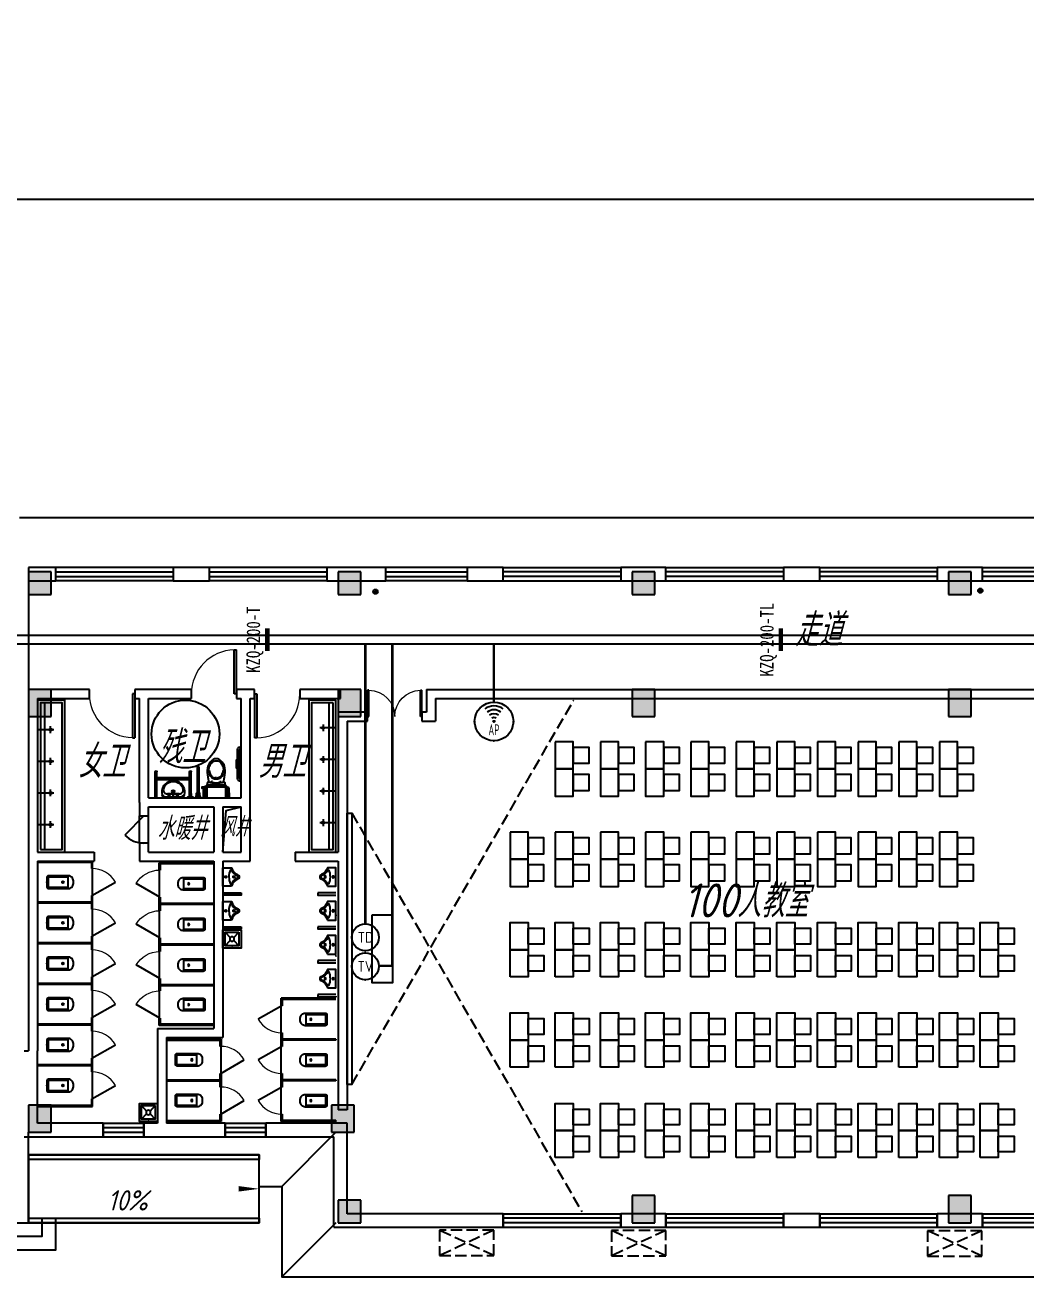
# Model space of a CAD drawing. Extents: x 1333527 to 1855755, y 1020844 to 1581249.
# Drawn here: x 1414095 to 1436238, y 1174871 to 1202571 of the extents above; entities that cross this region are included whole.
import ezdxf
from ezdxf.enums import TextEntityAlignment as Align

# ---------------------------------------------------------------- set-up
doc = ezdxf.new("R2010")
doc.units = 0
doc.header["$LTSCALE"] = 1000
doc.header["$PDSIZE"] = 5
doc.linetypes.add('DASH', pattern=[0.35, 0.25, -0.1])
doc.layers.add('1-建筑底图', color=8, linetype='Continuous', plot=False)
for name, color, linetype in [('CABLETRAY_PDS', 4, 'Continuous'), ('EQUIP-通讯', 3, 'Continuous'), ('WIRE-综合布线', 5, 'Continuous'), ('厨卫', 252, 'Continuous'), ('家具', 8, 'Continuous'), ('建筑-柱子', 9, 'Continuous'), ('建筑-柱子-填充', 8, 'Continuous'), ('抗震支吊架', 2, 'Continuous'), ('排水', 153, 'Continuous')]:
    doc.layers.add(name, color=color, linetype=linetype)
doc.styles.add('_TEL_ATTDEF', font='gbenor', dxfattribs={"bigfont": 'gbcbig'})
doc.styles.add('_TEL_DIM', font='SIMPLEX', dxfattribs={"width": 0.8, "height": 3.5, "bigfont": 'HZTXT'})
doc.styles.add('kzcad', font='', dxfattribs={"width": 0.8})
doc.styles.get("Standard").update_dxf_attribs({"font": 'gbeitc.shx', "bigfont": 'gbcbig.shx'})
doc.styles.get('kzcad').set_extended_font_data('SimSun')
doc.linetypes.add('JIEDI', pattern='A,1.25,-0.25,0.25,-0.25,0.625,["/",Standard,S=0.6,R=0,X=0,Y=-0.3],0.625,-0.25,0.25,-0.25', length=4)

# ---------------------------------------------------------------- blocks, each defined once
blk = doc.blocks.new('$equip_U$00000091(win7-PC-hzk)')
for radius in [0.714, 0.0272]:
    blk.add_circle((0, 0), radius)
for radius in [0.571, 0.428, 0.285, 0.143]:
    blk.add_arc((0, 0), radius, 53.7049, 126.2951)
for p in [(0, 0.714), (-0.714, 0), (0.714, 0), (0, -0.714)]:
    blk.add_point(p)
at = {"color": 7, "style": '_TEL_DIM', "flags": 1}
for tag in ['A', 'REMARK']:
    blk.add_attdef(tag, text='', height=0.00002, dxfattribs=at).set_placement((0, 0), align=Align.MIDDLE_CENTER)
at = {"color": 7, "style": '_TEL_DIM', "width": 0.7}
blk.add_attdef('$TEXT$', text='', height=0.4, dxfattribs=at).set_placement((0, -0.31), align=Align.MIDDLE_CENTER)
blk = doc.blocks.new('$equip_U$00000076(win7-PC-hzk)')
blk.add_circle((0, 0.5), 0.5)
for p in [(0, 0.999), (-0.5, 0.5), (0.5, 0.5)]:
    blk.add_point(p)
at = {"color": 7, "style": '_TEL_DIM'}
blk.add_attdef('$TEXT$', text='', height=0.4, dxfattribs=at).set_placement((0, 0.5), align=Align.MIDDLE_CENTER)
at = {"color": 7, "style": '_TEL_DIM', "flags": 1}
for tag in ['A', 'REMARK']:
    blk.add_attdef(tag, text='', height=0.00002, dxfattribs=at).set_placement((0, 0), align=Align.MIDDLE_CENTER)
blk = doc.blocks.new('$equip_U$00000088(win7-PC-hzk)')
blk.add_circle((0, 0.5), 0.5)
for p in [(0, 0.999), (-0.5, 0.5), (0.5, 0.5)]:
    blk.add_point(p)
at = {"color": 7, "style": '_TEL_DIM'}
blk.add_attdef('$TEXT$', text='', height=0.4, dxfattribs=at).set_placement((0, 0.5), align=Align.MIDDLE_CENTER)
at = {"color": 7, "style": '_TEL_DIM', "flags": 1}
for tag in ['A', 'REMARK']:
    blk.add_attdef(tag, text='', height=0.00002, dxfattribs=at).set_placement((0, 0), align=Align.MIDDLE_CENTER)
blk = doc.blocks.new('jj')
at = {"layer": '家具', "linetype": 'DASH'}
for points in [[(710804, 819533), (715712, 828033)], [(710804, 825533), (715896, 816713)]]:
    blk.add_lwpolyline(points, dxfattribs=at)
at = {"layer": '家具'}
for points in [[(715304, 827113), (715304, 826513), (715704, 826513), (715704, 827113)], [(715704, 826988), (715704, 826638), (716054, 826638), (716054, 826988)], [(716304, 827113), (716304, 826513), (716704, 826513), (716704, 827113)], [(716704, 826988), (716704, 826638), (717054, 826638), (717054, 826988)], [(717304, 827113), (717304, 826513), (717704, 826513), (717704, 827113)], [(717704, 826988), (717704, 826638), (718054, 826638), (718054, 826988)], [(718304, 827113), (718304, 826513), (718704, 826513), (718704, 827113)], [(718704, 826988), (718704, 826638), (719054, 826638), (719054, 826988)], [(719304, 827113), (719304, 826513), (719704, 826513), (719704, 827113)], [(719704, 826988), (719704, 826638), (720054, 826638), (720054, 826988)], [(720204, 827113), (720204, 826513), (720604, 826513), (720604, 827113)], [(720604, 826988), (720604, 826638), (720954, 826638), (720954, 826988)], [(721104, 827113), (721104, 826513), (721504, 826513), (721504, 827113)], [(721504, 826988), (721504, 826638), (721854, 826638), (721854, 826988)], [(722004, 827113), (722004, 826513), (722404, 826513), (722404, 827113)], [(722404, 826988), (722404, 826638), (722754, 826638), (722754, 826988)], [(722904, 827113), (722904, 826513), (723304, 826513), (723304, 827113)], [(723304, 826988), (723304, 826638), (723654, 826638), (723654, 826988)], [(723804, 827113), (723804, 826513), (724204, 826513), (724204, 827113)], [(724204, 826988), (724204, 826638), (724554, 826638), (724554, 826988)], [(715304, 826513), (715304, 825913), (715704, 825913), (715704, 826513)], [(715704, 826388), (715704, 826038), (716054, 826038), (716054, 826388)], [(716304, 826513), (716304, 825913), (716704, 825913), (716704, 826513)], [(716704, 826388), (716704, 826038), (717054, 826038), (717054, 826388)], [(717304, 826513), (717304, 825913), (717704, 825913), (717704, 826513)], [(717704, 826388), (717704, 826038), (718054, 826038), (718054, 826388)], [(718304, 826513), (718304, 825913), (718704, 825913), (718704, 826513)], [(718704, 826388), (718704, 826038), (719054, 826038), (719054, 826388)], [(719304, 826513), (719304, 825913), (719704, 825913), (719704, 826513)], [(719704, 826388), (719704, 826038), (720054, 826038), (720054, 826388)], [(720204, 826513), (720204, 825913), (720604, 825913), (720604, 826513)], [(720604, 826388), (720604, 826038), (720954, 826038), (720954, 826388)], [(721104, 826513), (721104, 825913), (721504, 825913), (721504, 826513)], [(721504, 826388), (721504, 826038), (721854, 826038), (721854, 826388)], [(722004, 826513), (722004, 825913), (722404, 825913), (722404, 826513)], [(722404, 826388), (722404, 826038), (722754, 826038), (722754, 826388)], [(722904, 826513), (722904, 825913), (723304, 825913), (723304, 826513)], [(723304, 826388), (723304, 826038), (723654, 826038), (723654, 826388)], [(723804, 826513), (723804, 825913), (724204, 825913), (724204, 826513)], [(724204, 826388), (724204, 826038), (724554, 826038), (724554, 826388)], [(710704, 819533), (710704, 825533), (710804, 825533), (710804, 819533)], [(714304, 825113), (714304, 824513), (714704, 824513), (714704, 825113)], [(714704, 824988), (714704, 824638), (715054, 824638), (715054, 824988)], [(715304, 825113), (715304, 824513), (715704, 824513), (715704, 825113)], [(715704, 824988), (715704, 824638), (716054, 824638), (716054, 824988)], [(716304, 825113), (716304, 824513), (716704, 824513), (716704, 825113)], [(716704, 824988), (716704, 824638), (717054, 824638), (717054, 824988)], [(717304, 825113), (717304, 824513), (717704, 824513), (717704, 825113)], [(717704, 824988), (717704, 824638), (718054, 824638), (718054, 824988)], [(718304, 825113), (718304, 824513), (718704, 824513), (718704, 825113)], [(718704, 824988), (718704, 824638), (719054, 824638), (719054, 824988)], [(719304, 825113), (719304, 824513), (719704, 824513), (719704, 825113)], [(719704, 824988), (719704, 824638), (720054, 824638), (720054, 824988)], [(720204, 825113), (720204, 824513), (720604, 824513), (720604, 825113)], [(720604, 824988), (720604, 824638), (720954, 824638), (720954, 824988)], [(721104, 825113), (721104, 824513), (721504, 824513), (721504, 825113)], [(721504, 824988), (721504, 824638), (721854, 824638), (721854, 824988)], [(722004, 825113), (722004, 824513), (722404, 824513), (722404, 825113)], [(722404, 824988), (722404, 824638), (722754, 824638), (722754, 824988)], [(722904, 825113), (722904, 824513), (723304, 824513), (723304, 825113)], [(723304, 824988), (723304, 824638), (723654, 824638), (723654, 824988)], [(723804, 825113), (723804, 824513), (724204, 824513), (724204, 825113)], [(724204, 824988), (724204, 824638), (724554, 824638), (724554, 824988)], [(714304, 824513), (714304, 823913), (714704, 823913), (714704, 824513)], [(714704, 824388), (714704, 824038), (715054, 824038), (715054, 824388)], [(715304, 824513), (715304, 823913), (715704, 823913), (715704, 824513)], [(715704, 824388), (715704, 824038), (716054, 824038), (716054, 824388)], [(716304, 824513), (716304, 823913), (716704, 823913), (716704, 824513)], [(716704, 824388), (716704, 824038), (717054, 824038), (717054, 824388)], [(717304, 824513), (717304, 823913), (717704, 823913), (717704, 824513)], [(717704, 824388), (717704, 824038), (718054, 824038), (718054, 824388)], [(718304, 824513), (718304, 823913), (718704, 823913), (718704, 824513)], [(718704, 824388), (718704, 824038), (719054, 824038), (719054, 824388)], [(719304, 824513), (719304, 823913), (719704, 823913), (719704, 824513)], [(719704, 824388), (719704, 824038), (720054, 824038), (720054, 824388)], [(720204, 824513), (720204, 823913), (720604, 823913), (720604, 824513)], [(720604, 824388), (720604, 824038), (720954, 824038), (720954, 824388)], [(721104, 824513), (721104, 823913), (721504, 823913), (721504, 824513)], [(721504, 824388), (721504, 824038), (721854, 824038), (721854, 824388)], [(722004, 824513), (722004, 823913), (722404, 823913), (722404, 824513)], [(722404, 824388), (722404, 824038), (722754, 824038), (722754, 824388)], [(722904, 824513), (722904, 823913), (723304, 823913), (723304, 824513)], [(723304, 824388), (723304, 824038), (723654, 824038), (723654, 824388)], [(723804, 824513), (723804, 823913), (724204, 823913), (724204, 824513)], [(724204, 824388), (724204, 824038), (724554, 824038), (724554, 824388)], [(711254, 823283), (711704, 823283), (711704, 821783), (711254, 821783)], [(714304, 822513), (714304, 823113), (714704, 823113), (714704, 822513)], [(714704, 822638), (714704, 822988), (715054, 822988), (715054, 822638)], [(715304, 822513), (715304, 823113), (715704, 823113), (715704, 822513)], [(715704, 822638), (715704, 822988), (716054, 822988), (716054, 822638)], [(716304, 822513), (716304, 823113), (716704, 823113), (716704, 822513)], [(716704, 822638), (716704, 822988), (717054, 822988), (717054, 822638)], [(717304, 822513), (717304, 823113), (717704, 823113), (717704, 822513)], [(717704, 822638), (717704, 822988), (718054, 822988), (718054, 822638)], [(718304, 822513), (718304, 823113), (718704, 823113), (718704, 822513)], [(718704, 822638), (718704, 822988), (719054, 822988), (719054, 822638)], [(719304, 822513), (719304, 823113), (719704, 823113), (719704, 822513)], [(719704, 822638), (719704, 822988), (720054, 822988), (720054, 822638)], [(720204, 822513), (720204, 823113), (720604, 823113), (720604, 822513)], [(720604, 822638), (720604, 822988), (720954, 822988), (720954, 822638)], [(721104, 822513), (721104, 823113), (721504, 823113), (721504, 822513)], [(721504, 822638), (721504, 822988), (721854, 822988), (721854, 822638)], [(722004, 822513), (722004, 823113), (722404, 823113), (722404, 822513)], [(722404, 822638), (722404, 822988), (722754, 822988), (722754, 822638)], [(722904, 822513), (722904, 823113), (723304, 823113), (723304, 822513)], [(723304, 822638), (723304, 822988), (723654, 822988), (723654, 822638)], [(723804, 822513), (723804, 823113), (724204, 823113), (724204, 822513)], [(724204, 822638), (724204, 822988), (724554, 822988), (724554, 822638)], [(724704, 822513), (724704, 823113), (725104, 823113), (725104, 822513)], [(725104, 822638), (725104, 822988), (725454, 822988), (725454, 822638)], [(714304, 821913), (714304, 822513), (714704, 822513), (714704, 821913)], [(715304, 821913), (715304, 822513), (715704, 822513), (715704, 821913)], [(716304, 821913), (716304, 822513), (716704, 822513), (716704, 821913)], [(717304, 821913), (717304, 822513), (717704, 822513), (717704, 821913)], [(718304, 821913), (718304, 822513), (718704, 822513), (718704, 821913)], [(719304, 821913), (719304, 822513), (719704, 822513), (719704, 821913)], [(720204, 821913), (720204, 822513), (720604, 822513), (720604, 821913)], [(721104, 821913), (721104, 822513), (721504, 822513), (721504, 821913)], [(722004, 821913), (722004, 822513), (722404, 822513), (722404, 821913)], [(722904, 821913), (722904, 822513), (723304, 822513), (723304, 821913)], [(723804, 821913), (723804, 822513), (724204, 822513), (724204, 821913)], [(724704, 821913), (724704, 822513), (725104, 822513), (725104, 821913)], [(714704, 822038), (714704, 822388), (715054, 822388), (715054, 822038)], [(715704, 822038), (715704, 822388), (716054, 822388), (716054, 822038)], [(716704, 822038), (716704, 822388), (717054, 822388), (717054, 822038)], [(717704, 822038), (717704, 822388), (718054, 822388), (718054, 822038)], [(718704, 822038), (718704, 822388), (719054, 822388), (719054, 822038)], [(719704, 822038), (719704, 822388), (720054, 822388), (720054, 822038)], [(720604, 822038), (720604, 822388), (720954, 822388), (720954, 822038)], [(721504, 822038), (721504, 822388), (721854, 822388), (721854, 822038)], [(722404, 822038), (722404, 822388), (722754, 822388), (722754, 822038)], [(723304, 822038), (723304, 822388), (723654, 822388), (723654, 822038)], [(724204, 822038), (724204, 822388), (724554, 822388), (724554, 822038)], [(725104, 822038), (725104, 822388), (725454, 822388), (725454, 822038)], [(714304, 820513), (714304, 821113), (714704, 821113), (714704, 820513)], [(715304, 820513), (715304, 821113), (715704, 821113), (715704, 820513)], [(716304, 820513), (716304, 821113), (716704, 821113), (716704, 820513)], [(717304, 820513), (717304, 821113), (717704, 821113), (717704, 820513)], [(718304, 820513), (718304, 821113), (718704, 821113), (718704, 820513)], [(719304, 820513), (719304, 821113), (719704, 821113), (719704, 820513)], [(720204, 820513), (720204, 821113), (720604, 821113), (720604, 820513)], [(721104, 820513), (721104, 821113), (721504, 821113), (721504, 820513)], [(722004, 820513), (722004, 821113), (722404, 821113), (722404, 820513)], [(722904, 820513), (722904, 821113), (723304, 821113), (723304, 820513)], [(723804, 820513), (723804, 821113), (724204, 821113), (724204, 820513)], [(724704, 820513), (724704, 821113), (725104, 821113), (725104, 820513)], [(714704, 820638), (714704, 820988), (715054, 820988), (715054, 820638)], [(715704, 820638), (715704, 820988), (716054, 820988), (716054, 820638)], [(716704, 820638), (716704, 820988), (717054, 820988), (717054, 820638)], [(717704, 820638), (717704, 820988), (718054, 820988), (718054, 820638)], [(718704, 820638), (718704, 820988), (719054, 820988), (719054, 820638)], [(719704, 820638), (719704, 820988), (720054, 820988), (720054, 820638)], [(720604, 820638), (720604, 820988), (720954, 820988), (720954, 820638)], [(721504, 820638), (721504, 820988), (721854, 820988), (721854, 820638)], [(722404, 820638), (722404, 820988), (722754, 820988), (722754, 820638)], [(723304, 820638), (723304, 820988), (723654, 820988), (723654, 820638)], [(724204, 820638), (724204, 820988), (724554, 820988), (724554, 820638)], [(725104, 820638), (725104, 820988), (725454, 820988), (725454, 820638)], [(714304, 819913), (714304, 820513), (714704, 820513), (714704, 819913)], [(715304, 819913), (715304, 820513), (715704, 820513), (715704, 819913)], [(716304, 819913), (716304, 820513), (716704, 820513), (716704, 819913)], [(717304, 819913), (717304, 820513), (717704, 820513), (717704, 819913)], [(718304, 819913), (718304, 820513), (718704, 820513), (718704, 819913)], [(719304, 819913), (719304, 820513), (719704, 820513), (719704, 819913)], [(720204, 819913), (720204, 820513), (720604, 820513), (720604, 819913)], [(721104, 819913), (721104, 820513), (721504, 820513), (721504, 819913)], [(722004, 819913), (722004, 820513), (722404, 820513), (722404, 819913)], [(722904, 819913), (722904, 820513), (723304, 820513), (723304, 819913)], [(723804, 819913), (723804, 820513), (724204, 820513), (724204, 819913)], [(724704, 819913), (724704, 820513), (725104, 820513), (725104, 819913)], [(714704, 820038), (714704, 820388), (715054, 820388), (715054, 820038)], [(715704, 820038), (715704, 820388), (716054, 820388), (716054, 820038)], [(716704, 820038), (716704, 820388), (717054, 820388), (717054, 820038)], [(717704, 820038), (717704, 820388), (718054, 820388), (718054, 820038)], [(718704, 820038), (718704, 820388), (719054, 820388), (719054, 820038)], [(719704, 820038), (719704, 820388), (720054, 820388), (720054, 820038)], [(720604, 820038), (720604, 820388), (720954, 820388), (720954, 820038)], [(721504, 820038), (721504, 820388), (721854, 820388), (721854, 820038)], [(722404, 820038), (722404, 820388), (722754, 820388), (722754, 820038)], [(723304, 820038), (723304, 820388), (723654, 820388), (723654, 820038)], [(724204, 820038), (724204, 820388), (724554, 820388), (724554, 820038)], [(725104, 820038), (725104, 820388), (725454, 820388), (725454, 820038)], [(715304, 818513), (715304, 819113), (715704, 819113), (715704, 818513)], [(716304, 818513), (716304, 819113), (716704, 819113), (716704, 818513)], [(717304, 818513), (717304, 819113), (717704, 819113), (717704, 818513)], [(718304, 818513), (718304, 819113), (718704, 819113), (718704, 818513)], [(719304, 818513), (719304, 819113), (719704, 819113), (719704, 818513)], [(720204, 818513), (720204, 819113), (720604, 819113), (720604, 818513)], [(721104, 818513), (721104, 819113), (721504, 819113), (721504, 818513)], [(722004, 818513), (722004, 819113), (722404, 819113), (722404, 818513)], [(722904, 818513), (722904, 819113), (723304, 819113), (723304, 818513)], [(723804, 818513), (723804, 819113), (724204, 819113), (724204, 818513)], [(724704, 818513), (724704, 819113), (725104, 819113), (725104, 818513)], [(715704, 818638), (715704, 818988), (716054, 818988), (716054, 818638)], [(716704, 818638), (716704, 818988), (717054, 818988), (717054, 818638)], [(717704, 818638), (717704, 818988), (718054, 818988), (718054, 818638)], [(718704, 818638), (718704, 818988), (719054, 818988), (719054, 818638)], [(719704, 818638), (719704, 818988), (720054, 818988), (720054, 818638)], [(720604, 818638), (720604, 818988), (720954, 818988), (720954, 818638)], [(721504, 818638), (721504, 818988), (721854, 818988), (721854, 818638)], [(722404, 818638), (722404, 818988), (722754, 818988), (722754, 818638)], [(723304, 818638), (723304, 818988), (723654, 818988), (723654, 818638)], [(724204, 818638), (724204, 818988), (724554, 818988), (724554, 818638)], [(725104, 818638), (725104, 818988), (725454, 818988), (725454, 818638)], [(715304, 817913), (715304, 818513), (715704, 818513), (715704, 817913)], [(715704, 818038), (715704, 818388), (716054, 818388), (716054, 818038)], [(716304, 817913), (716304, 818513), (716704, 818513), (716704, 817913)], [(716704, 818038), (716704, 818388), (717054, 818388), (717054, 818038)], [(717304, 817913), (717304, 818513), (717704, 818513), (717704, 817913)], [(717704, 818038), (717704, 818388), (718054, 818388), (718054, 818038)], [(718304, 817913), (718304, 818513), (718704, 818513), (718704, 817913)], [(718704, 818038), (718704, 818388), (719054, 818388), (719054, 818038)], [(719304, 817913), (719304, 818513), (719704, 818513), (719704, 817913)], [(719704, 818038), (719704, 818388), (720054, 818388), (720054, 818038)], [(720204, 817913), (720204, 818513), (720604, 818513), (720604, 817913)], [(720604, 818038), (720604, 818388), (720954, 818388), (720954, 818038)], [(721104, 817913), (721104, 818513), (721504, 818513), (721504, 817913)], [(721504, 818038), (721504, 818388), (721854, 818388), (721854, 818038)], [(722004, 817913), (722004, 818513), (722404, 818513), (722404, 817913)], [(722404, 818038), (722404, 818388), (722754, 818388), (722754, 818038)], [(722904, 817913), (722904, 818513), (723304, 818513), (723304, 817913)], [(723304, 818038), (723304, 818388), (723654, 818388), (723654, 818038)], [(723804, 817913), (723804, 818513), (724204, 818513), (724204, 817913)], [(724204, 818038), (724204, 818388), (724554, 818388), (724554, 818038)], [(724704, 817913), (724704, 818513), (725104, 818513), (725104, 817913)], [(725104, 818038), (725104, 818388), (725454, 818388), (725454, 818038)]]:
    blk.add_lwpolyline(points, close=True, dxfattribs=at)
blk = doc.blocks.new('$lvtry$00000202')
at = {"color": 0}
for p, q in [((-110, -40, 0), (-110, -470, 0)), ((100, -30, 0), (-100, -30, 0)), ((110, -470, 0), (110, -40, 0)), ((140, -470, 0), (-140, -470, 0))]:
    blk.add_line(p, q, dxfattribs=at)
at = {"color": 0, "elevation": 0}
blk.add_lwpolyline([(140, -40, 0.414214), (100, 0), (-100, 0, 0.414214), (-140, -40), (-140, -480, 0.414214), (-30, -590), (30, -590, 0.414214), (140, -480)], format="xyb", close=True, dxfattribs=at)
at = {"color": 0}
blk.add_circle((0, -359, 0), 20, dxfattribs=at)
for centre, start, end in [((-100, -40, 0), 90, 180), ((100, -40, 0), 0, 90)]:
    blk.add_arc(centre, 10, start, end, dxfattribs=at)
for p in [(0, 0, 0), (0, -359, 0)]:
    blk.add_point(p, dxfattribs=at)
blk = doc.blocks.new('$TCHSYS$APDOOR2D')
blk.add_line((0.5, 0), (0, 0.866))
at = {"lineweight": 13}
blk.add_arc((0.5, 0), 1, 120, 180, dxfattribs=at)
blk = doc.blocks.new('jjj')
at = {"layer": '家具'}
for p, q in [((710644, 826153), (710644, 822913)), ((710804, 825603), (710444, 825603)), ((710804, 824903), (710444, 824903)), ((710804, 824203), (710444, 824203)), ((710804, 823503), (710444, 823503))]:
    blk.add_line(p, q, dxfattribs=at)
for points in [[(710804, 826213), (710204, 826213), (710204, 822853), (710804, 822853), (710804, 826213)], [(710519, 825678), (710519, 825528)], [(710519, 824978), (710519, 824828)], [(710519, 824278), (710519, 824128)], [(710519, 823578), (710519, 823428)]]:
    blk.add_lwpolyline(points, dxfattribs=at)
blk.add_lwpolyline([(710744, 826153), (710264, 826153), (710264, 822913), (710744, 822913)], close=True, dxfattribs=at)
for centre in [(710519, 825603), (710519, 824903), (710519, 824203), (710519, 823503)]:
    blk.add_circle(centre, 25, dxfattribs=at)
blk = doc.blocks.new('A$C1C523CE6')
at = {"layer": '厨卫'}
for p, q in [((302, 1130), (302, 958)), ((931, 1111), (931, 450, 0)), ((971, 1111), (931, 1111)), ((971, 450, 0), (971, 1111)), ((1105, 1102), (1090, 1117)), ((1160, 1117), (1145, 1102)), ((456, 884), (645, 884)), ((11, 760), (1, 760)), ((11, 700), (1, 700)), ((11, 700), (11, 760)), ((36, 750), (11, 750)), ((16, 710), (11, 710)), ((41, 685), (41, 475, 0)), ((81, 705), (81, 475, 0)), ((467, 770), (444, 770)), ((456, 781), (456, 758)), ((634, 770), (657, 770)), ((645, 781), (645, 758)), ((41, 475), (41, 285)), ((41, 285, 0), (41, 75, 0)), ((81, 285), (81, 475)), ((81, 285, 0), (81, 55, 0)), ((951, 430, 0), (951, 430, 0)), ((11, 60, 0), (1, 60, 0)), ((11, 0, 0), (1, 0, 0)), ((11, 60, 0), (11, 0, 0)), ((16, 50, 0), (11, 50, 0)), ((16, 50, 0), (11, 50, 0)), ((36, 10, 0), (11, 10, 0))]:
    blk.add_line(p, q, dxfattribs=at)
for points in [[(819, 1130), (282, 1130, 0.421203), (259, 1107), (264, 922, 0.384529), (285, 900, 0.020097), (551, 890, 0.020097), (816, 900, 0.384529), (837, 922), (842, 1107, 0.421203)], [(749, 844), (352, 844), (352, 807, 0.472458), (379, 784, -0.097656), (722, 784, 0.472458), (749, 807)], [(1125, 993), (1125, 993, 0.414214), (1145, 1013), (1145, 1102), (1105, 1102), (1105, 1013, 0.414214)], [(551, 307, -0.221073), (451, 353, -0.102493), (395, 459, -0.121565), (397, 590, -0.187395), (480, 701, -0.126952), (551, 719, -0.126952), (621, 701, -0.187395), (704, 590, -0.121565), (706, 459, -0.102493), (650, 353, -0.221073)]]:
    blk.add_lwpolyline(points, format="xyb", close=True, dxfattribs=at)
for points in [[(354, 895, -0.203745), (342, 924), (342, 1130)], [(747, 895, 0.203745), (759, 924), (759, 1130)], [(795, 898, 0.081906), (799, 924), (799, 1130)], [(302, 958), (302, 913), (302, 924, 0.081902), (306, 898)], [(306, 898, 0.32142), (382, 844), (719, 844, 0.300027), (793, 893)], [(352, 898, 0.216674), (382, 884), (414, 884)], [(687, 884), (719, 884, 0.194092), (747, 895)], [(793, 893, 0.019656), (795, 898)], [(390, 786), (366, 671, 0.088113), (356, 473, 0.124068), (415, 339, 0.086475), (483, 282, 0.130408), (551, 265, 0.130408), (618, 282, 0.086475), (686, 339, 0.124068), (745, 473, 0.088113), (735, 671), (712, 786)], [(404, 524, -0.134007), (437, 632, -0.213245), (522, 694, 0.668461), (518, 710, 0.205105), (426, 639, 0.136377), (394, 524)], [(556, 683), (569, 689, 0.801198), (570, 693, 0.05862), (551, 695, 0.05862), (531, 693, 0.801198), (532, 689), (545, 683)], [(707, 524, 0.136377), (675, 639, 0.205105), (583, 710, 0.668461), (579, 694, -0.213245), (664, 632, -0.134007), (697, 524)]]:
    blk.add_lwpolyline(points, format="xyb", dxfattribs=at)
for points in [[(891, 1130), (891, 1117), (1011, 1117), (1011, 1130)], [(926, 1027), (926, 1117), (913, 1117), (913, 1027)], [(975, 1027), (975, 1117), (989, 1117), (989, 1027)], [(1062, 1130), (1062, 1117), (1183, 1117), (1183, 1130)], [(456, 844), (456, 888), (414, 888), (414, 844)], [(645, 844), (645, 888), (687, 888), (687, 844)], [(913, 1087), (913, 1100), (905, 1100), (905, 1087)], [(989, 1087), (989, 1100), (997, 1100), (997, 1087)]]:
    blk.add_lwpolyline(points, close=True, dxfattribs=at)
for points in [[(780, 897), (814, 885), (869, 892), (866, 915), (834, 910)], [(1, 475), (101, 475), (101, 285), (1, 285)]]:
    blk.add_lwpolyline(points, dxfattribs=at)
at = {"layer": '厨卫', "const_width": 20}
blk.add_lwpolyline([(1, 174, 0.39926), (10, 184, 0.39926), (1, 194, 0.39926)], format="xyb", dxfattribs=at)
at = {"layer": '厨卫'}
for centre, radius, start, end in [((16, 685), 25, 0, 90), ((36, 705), 45, 0, 90), ((951, 450, 0), 20, 180.0006, 270.0006), ((951, 450, 0), 20, 269.9999, 0), ((16, 75, 0), 25, 270, 0), ((36, 55, 0), 45, 270, 0)]:
    blk.add_arc(centre, radius, start, end, dxfattribs=at)
blk = doc.blocks.new('x-cw$0$$lvtry$00000178')
for p, q in [((-240, 0), (-270, -79)), ((240, 0), (-240, 0)), ((-237, 0), (239, 0)), ((240, 0), (270, -79)), ((-213, -36), (-271, -91)), ((-179, -23), (181, -23)), ((-141, -105), (141, -105)), ((141, -105), (-141, -105)), ((217, -37), (274, -95))]:
    blk.add_line(p, q)
for centre, radius in [((-99, -65), 16.3), ((2, -172), 31.6), ((101, -65), 16.3)]:
    blk.add_circle(centre, radius)
at = {"lineweight": 13}
blk.add_circle((2, -172), 23, dxfattribs=at)
for centre, radius, start, end in [((28, -152), 307, 166.1751, 244.7296), ((-141, -205), 100, 90, 190.5602), ((0, -179), 243, 190.5602, 349.4398), ((-179, -73), 50, 90, 133.181), ((-28, -152), 307, 297.0639, 13.8249), ((141, -205), 100, 349.4398, 90), ((181, -73), 50, 44.5607, 90), ((0, -201), 250, 245.8071, 296.4628)]:
    blk.add_arc(centre, radius, start, end)
blk.add_point((1, -65, 0))
blk = doc.blocks.new('A$C581F44C0')
at = {"layer": '厨卫'}
for p, q in [((0, 600, 0), (0, 20, 0)), ((40, 600, 0), (0, 600, 0)), ((40, 600, 0), (40, 200, 0)), ((760, 600, 0), (760, 200, 0)), ((800, 600, 0), (760, 600, 0)), ((800, 600, 0), (800, 600, 0)), ((800, 500, 0), (800, 600, 0)), ((800, 500, 0), (800, 20, 0)), ((20, 180, 0), (20, 180, 0)), ((760, 200, 0), (40, 200, 0)), ((760, 160, 0), (40, 160, 0)), ((40, 160, 0), (40, 20, 0)), ((760, 160, 0), (760, 20, 0)), ((780, 180, 0), (780, 180, 0)), ((20, 0, 0), (20, 0, 0)), ((780, 0, 0), (780, 0, 0))]:
    blk.add_line(p, q, dxfattribs=at)
for centre, start, end in [((20, 20, 0), 180, 270), ((40, 180, 0), 90, 180), ((40, 180, 0), 180, 270), ((20, 20, 0), 270, 0), ((760, 180, 0), 0, 90), ((760, 180, 0), 270, 0), ((780, 20, 0), 180, 270), ((780, 20, 0), 270, 0)]:
    blk.add_arc(centre, 20, start, end, dxfattribs=at)
at = {"layer": '厨卫', "xscale": -0.9156193895870736, "yscale": 0.8407079646017699}
blk.add_blockref('x-cw$0$$lvtry$00000178', (402, 600), dxfattribs=at)
blk = doc.blocks.new('$lvtry$00000191')
for p, q in [((-150, -150), (-39, -269)), ((39, -269), (150, -150)), ((-150, -450), (-39, -331)), ((39, -331), (150, -450))]:
    blk.add_line(p, q)
for points in [[(200, -500), (200, -100), (-200, -100), (-200, -500)], [(150, -450), (150, -150), (-150, -150), (-150, -450)]]:
    blk.add_lwpolyline(points, close=True)
blk.add_circle((0, -300), 50)
blk.add_point((0, -150))
blk = doc.blocks.new('$lvtry$00000222')
at = {"layer": '厨卫', "elevation": 0}
blk.add_lwpolyline([(-205, -191), (-205, 0), (205, 0), (205, -191, 0.268068), (51, -323, -0.317765), (0, -360, -0.317765), (-51, -323, 0.268068)], format="xyb", close=True, dxfattribs=at)
at = {"layer": '厨卫'}
for centre in [(0, -60, 0), (0, -242, 0)]:
    blk.add_circle(centre, 20, dxfattribs=at)
for centre, radius, start, end in [((-152, -175, 0), 10, 114.1084, 248.1394), ((5, -526, 0), 395, 66.6675, 114.1084), ((-243, -401, 0), 233, 19.2639, 68.1394), ((243, -401, 0), 233, 110.4941, 160.7361), ((158, -173, 0), 10, 290.4941, 66.6675), ((0, -316, 0), 24, 199.2639, 269.4998), ((0, -316, 0), 24, 270.5002, 340.7361)]:
    blk.add_arc(centre, radius, start, end, dxfattribs=at)
for p in [(0, -60, 0), (0, -242, 0)]:
    blk.add_point(p, dxfattribs=at)
blk = doc.blocks.new('ng')
at = {"layer": '排水'}
for p, q in [((345991, 781358), (346091, 781358)), ((346041, 781408), (346041, 781308))]:
    blk.add_line(p, q, dxfattribs=at)
blk.add_circle((346041, 781358), 50, dxfattribs=at)
blk = doc.blocks.new('A$C4670417C')
at = {"layer": '建筑-柱子-填充'}
for points in [[(54500, 14300), (54000, 14300), (54000, 13800), (54500, 13800)], [(61350, 14300), (60850, 14300), (60850, 13800), (61350, 13800)], [(67850, 14300), (67350, 14300), (67350, 13800), (67850, 13800)], [(74850, 14300), (74350, 14300), (74350, 13800), (74850, 13800)], [(54500, 11700), (54000, 11700), (54000, 11100), (54500, 11100)], [(61350, 11700), (60850, 11700), (60850, 11100), (61350, 11100)], [(67850, 11700), (67350, 11700), (67350, 11100), (67850, 11100)], [(74850, 11700), (74350, 11700), (74350, 11100), (74850, 11100)], [(54500, 2500), (54000, 2500), (54000, 1900), (54500, 1900)], [(61200, 2500), (60700, 2500), (60700, 1900), (61200, 1900)], [(61350, 400), (60850, 400), (60850, -100), (61350, -100)], [(67850, 500), (67350, 500), (67350, -100), (67850, -100)], [(74850, 500), (74350, 500), (74350, -100), (74850, -100)]]:
    blk.add_hatch(color=256, dxfattribs=at).paths.add_polyline_path(points)
at = {"layer": '建筑-柱子'}
for p, q in [((54500, 14300), (54000, 14300)), ((54000, 14300), (54000, 13800)), ((54500, 13800), (54500, 14300)), ((61350, 14300), (60850, 14300)), ((60850, 14300), (60850, 13800)), ((61350, 13800), (61350, 14300)), ((67850, 14300), (67350, 14300)), ((67350, 14300), (67350, 13800)), ((67850, 13800), (67850, 14300)), ((74850, 14300), (74350, 14300)), ((74350, 14300), (74350, 13800)), ((74850, 13800), (74850, 14300)), ((54000, 13800), (54500, 13800)), ((60850, 13800), (61350, 13800)), ((67350, 13800), (67850, 13800)), ((74350, 13800), (74850, 13800)), ((54500, 11700), (54000, 11700)), ((54000, 11700), (54000, 11100)), ((54500, 11100), (54500, 11700)), ((61350, 11700), (60850, 11700)), ((60850, 11700), (60850, 11100)), ((61350, 11100), (61350, 11700)), ((67850, 11700), (67350, 11700)), ((67350, 11700), (67350, 11100)), ((67850, 11100), (67850, 11700)), ((74850, 11700), (74350, 11700)), ((74350, 11700), (74350, 11100)), ((74850, 11100), (74850, 11700)), ((54000, 11100), (54500, 11100)), ((60850, 11100), (61350, 11100)), ((67350, 11100), (67850, 11100)), ((74350, 11100), (74850, 11100)), ((54500, 2500), (54000, 2500)), ((54000, 2500), (54000, 1900)), ((54500, 1900), (54500, 2500)), ((61200, 2500), (60700, 2500)), ((60700, 2500), (60700, 1900)), ((61200, 1900), (61200, 2500)), ((54000, 1900), (54500, 1900)), ((60700, 1900), (61200, 1900)), ((61350, 400), (60850, 400)), ((60850, 400), (60850, -100)), ((61350, -100), (61350, 400)), ((67850, 500), (67350, 500)), ((67350, 500), (67350, -100)), ((67850, -100), (67850, 500)), ((74850, 500), (74350, 500)), ((74350, 500), (74350, -100)), ((74850, -100), (74850, 500)), ((60850, -100), (61350, -100)), ((67350, -100), (67850, -100)), ((74350, -100), (74850, -100))]:
    blk.add_line(p, q, dxfattribs=at)
blk = doc.blocks.new('$WINLIB2D$00000001')
at = {"color": 0}
for points in [[(-0.5, 0.5), (-0.5, -0.5)], [(-0.5, 0.5), (0.5, 0.5)], [(0.5, -0.5), (0.5, 0.5)], [(0.5, 0.167), (-0.5, 0.167)], [(0.5, -0.167), (-0.5, -0.167)], [(-0.5, -0.5), (0.5, -0.5)]]:
    blk.add_lwpolyline(points, dxfattribs=at)
blk = doc.blocks.new('$DorLib2D$00000002')
for p, q in [((-0.5, 0), (-0.5, 0.4875)), ((-0.475, 0.4875), (-0.5, 0.4875)), ((-0.475, 0), (-0.475, 0.4875)), ((0.475, 0), (0.475, 0.4875)), ((0.475, 0.4875), (0.5, 0.4875)), ((0.5, 0), (0.5, 0.4875)), ((-0.5, 0), (-0.475, 0)), ((0.5, 0), (0.475, 0))]:
    blk.add_line(p, q)
at = {"lineweight": 13}
for centre, start, end in [((-0.4875, 0), 0, 88.53072), ((0.4875, 0), 91.46928, 180)]:
    blk.add_arc(centre, 0.4875, start, end, dxfattribs=at)
blk = doc.blocks.new('$DorLib2D$00000001')
for p, q in [((0.45, 0.975), (0.5, 0.975)), ((0.45, 0), (0.45, 0.975)), ((0.5, 0), (0.5, 0.975)), ((0.5, 0), (0.45, 0))]:
    blk.add_line(p, q)
at = {"lineweight": 13}
blk.add_arc((0.475, 0), 0.975, 91.4693, 180, dxfattribs=at)
blk = doc.blocks.new('$DorLib2D$00000114')
at = {"color": 0}
blk.add_line((0.5, 0), (-0.207, 0.707), dxfattribs=at)
blk.add_arc((0.5, 0), 1, 135, 180, dxfattribs=at)
blk = doc.blocks.new('1-一层建筑底图')
at = {"layer": '1-建筑底图', "color": 8, "ltscale": 5}
blk.add_line((-2000, 21850), (79700, 21850), dxfattribs=at)
at = {"layer": '1-建筑底图', "color": 8}
for p, q in [((55900, 13700), (55300, 13700)), ((55300, 13700), (55300, 13400)), ((55900, 13400), (55900, 13700)), ((59300, 13700), (58500, 13700)), ((58500, 13700), (58500, 13400)), ((59300, 13400), (59300, 13700)), ((63200, 13700), (61900, 13700)), ((61900, 13700), (61900, 13400)), ((63200, 13400), (63200, 13700)), ((65800, 13700), (65000, 13700)), ((65000, 13700), (65000, 13400)), ((65800, 13400), (65800, 13700)), ((69400, 13700), (68400, 13700)), ((68400, 13700), (68400, 13400)), ((69400, 13400), (69400, 13700)), ((72800, 13700), (72000, 13700)), ((72000, 13700), (72000, 13400)), ((72800, 13400), (72800, 13700)), ((76400, 13700), (75400, 13700)), ((75400, 13700), (75400, 13400)), ((76400, 13400), (76400, 13700)), ((55300, 13400), (55900, 13400)), ((58500, 13400), (59300, 13400)), ((61900, 13400), (63200, 13400)), ((65000, 13400), (65800, 13400)), ((68400, 13400), (69400, 13400)), ((72000, 13400), (72800, 13400)), ((75400, 13400), (76400, 13400)), ((55300, 11000), (55300, 7300)), ((56650, 11000), (55300, 11000)), ((56650, 10800), (56650, 11000)), ((57850, 11000), (57650, 11000)), ((57650, 11000), (57650, 10800)), ((58900, 11000), (57850, 11000)), ((58900, 10800), (58900, 11000)), ((60100, 11000), (59900, 11000)), ((59900, 11000), (59900, 10800)), ((60300, 11000), (60100, 11000)), ((60300, 10800), (60300, 11000)), ((62200, 11000), (61300, 11000)), ((61300, 11000), (61300, 10800)), ((62200, 10800), (62200, 11000)), ((64100, 11000), (79400, 11000)), ((64100, 11000), (64100, 10500)), ((55500, 10800), (55500, 7400)), ((55500, 10800), (56650, 10800)), ((57650, 10800), (57750, 10800)), ((57750, 8500), (57750, 10800)), ((57950, 10800), (58900, 10800)), ((57950, 8600), (57950, 10800)), ((59900, 10800), (60000, 10800)), ((60000, 8600), (60000, 10800)), ((60200, 10800), (60300, 10800)), ((60200, 8500), (60200, 10800)), ((61300, 10800), (62200, 10800)), ((64300, 10800), (79200, 10800)), ((64300, 10800), (64300, 10300)), ((62800, 10500), (62150, 10500)), ((62150, 10500), (62150, 7400)), ((62350, 10300), (62800, 10300)), ((62350, 10300), (62350, 7300)), ((62800, 10300), (62800, 10500)), ((64100, 10500), (64000, 10500)), ((64000, 10500), (64000, 10300)), ((64000, 10300), (64300, 10300)), ((57950, 8600), (59500, 8600)), ((59500, 8600), (60000, 8600)), ((57750, 8500), (57750, 8200)), ((57950, 8200), (57950, 8400)), ((57950, 8400), (59400, 8400)), ((59400, 8400), (59400, 7400)), ((59600, 8400), (59600, 7400)), ((59600, 8400), (60000, 8400)), ((60000, 7400), (60000, 8400)), ((60200, 7200), (60200, 8500)), ((57750, 8200), (57950, 8200)), ((57750, 7600), (57750, 8200)), ((57950, 7600), (57950, 8200)), ((57950, 7600), (57750, 7600)), ((57750, 7600), (57750, 7200)), ((57950, 7400), (57950, 7600)), ((55300, 7300), (55300, 3000)), ((55500, 7400), (56750, 7400)), ((56750, 7400), (56750, 7200)), ((57950, 7400), (59400, 7400)), ((59600, 7400), (60000, 7400)), ((61200, 7400), (62150, 7400)), ((61200, 7400), (61200, 7200)), ((62350, 7300), (62350, 1700)), ((55500, 7200), (56712.5, 7200)), ((55500, 7200), (55500, 7175)), ((55500, 7200), (56750, 7200)), ((55500, 7200), (55500, 3000)), ((55500, 7175), (56687.5, 7175)), ((56687.5, 7175), (56687.5, 7037.5)), ((56687.5, 7037.5), (56712.5, 7037.5)), ((56712.5, 7037.5), (56712.5, 7200)), ((56712.5, 1937.5), (56712.5, 7037.5)), ((57750, 7200), (59400, 7200)), ((58187.5, 7002.5), (58187.5, 7165)), ((59400, 7165), (58187.5, 7165)), ((58187.5, 7002.5), (58187.5, 3727.5)), ((58212.5, 7002.5), (58187.5, 7002.5)), ((58212.5, 7140), (58212.5, 7002.5)), ((59400, 7140), (58212.5, 7140)), ((59400, 7200), (59400, 3500)), ((59600, 7200), (59600, 3300)), ((59600, 7200), (60200, 7200)), ((61200, 7200), (62150, 7200)), ((62150, 7200), (62150, 1700)), ((56712.5, 6437.5), (56687.5, 6437.5)), ((56687.5, 6437.5), (56687.5, 6300)), ((56712.5, 6287.6), (56712.5, 6437.5)), ((58187.5, 6252.6), (58187.5, 6402.5)), ((58212.5, 6402.5), (58212.5, 6265)), ((59600, 6500), (60000, 6500)), ((62100, 6500), (61700, 6500)), ((55500, 6300), (56687.5, 6300)), ((55500, 6300), (55500, 6275)), ((55500, 6275), (56687.5, 6275)), ((56687.5, 6275), (56687.5, 6137.5)), ((56687.5, 6137.5), (56712.5, 6137.5)), ((56712.5, 6137.5), (56712.5, 6287.5)), ((58187.5, 6102.5), (58187.5, 6265)), ((59400, 6265), (58187.5, 6265)), ((58212.5, 6102.5), (58187.5, 6102.5)), ((58212.5, 6240), (58212.5, 6102.5)), ((59400, 6240), (58212.5, 6240)), ((59400, 6265), (59400, 6240)), ((59600, 6015), (59600, 5990)), ((62100, 6015), (62100, 5990)), ((59600, 5750), (60000, 5750)), ((62100, 5750), (61700, 5750)), ((55500, 5400), (56687.5, 5400)), ((55500, 5400), (55500, 5375)), ((55500, 5400), (56712.5, 5400)), ((55500, 5400), (55500, 5375)), ((55500, 5375), (56712.5, 5375)), ((55500, 5375), (56687.5, 5375)), ((56712.5, 5537.5), (56687.5, 5537.5)), ((56687.5, 5537.5), (56687.5, 5400)), ((56687.5, 5375), (56687.5, 5237.5)), ((56712.5, 5375), (56712.5, 5537.5)), ((56712.5, 5237.5), (56712.5, 5400)), ((58187.5, 5352.6), (58187.5, 5502.5)), ((58187.5, 5502.5), (58212.5, 5502.5)), ((58187.5, 5202.5), (58187.5, 5352.5)), ((58212.5, 5502.5), (58212.5, 5365)), ((59400, 5365), (58212.5, 5365)), ((59400, 5340), (58212.5, 5340)), ((58212.5, 5340), (58212.5, 5202.5)), ((59400, 5365), (59400, 5340)), ((56687.5, 5237.5), (56712.5, 5237.5)), ((58212.5, 5202.5), (58187.5, 5202.5)), ((62100, 5000), (61700, 5000)), ((62100, 5115), (62100, 5090)), ((55500, 4500), (56687.5, 4500)), ((55500, 4500), (55500, 4475)), ((55500, 4475), (56687.5, 4475)), ((56712.5, 4637.5), (56687.5, 4637.5)), ((56687.5, 4637.5), (56687.5, 4500)), ((56687.5, 4475), (56687.5, 4337.5)), ((56712.5, 4487.6), (56712.5, 4637.5)), ((56712.5, 4337.5), (56712.5, 4487.5)), ((58187.5, 4440), (58187.5, 4602.5)), ((58187.5, 4602.5), (58212.5, 4602.5)), ((58187.5, 4327.5), (58187.5, 4477.5)), ((59400, 4440), (58187.5, 4440)), ((58212.5, 4602.5), (58212.5, 4465)), ((59400, 4465), (58212.5, 4465)), ((58212.5, 4465), (58212.5, 4327.5)), ((56687.5, 4337.5), (56712.5, 4337.5)), ((58212.5, 4327.5), (58187.5, 4327.5)), ((62100, 4165), (60887.5, 4165)), ((60887.5, 4002.5), (60887.5, 4165)), ((62100, 4165), (60912.5, 4165)), ((62100, 4250), (61700, 4250)), ((62100, 4215), (62100, 4190)), ((62100, 4215), (62100, 4190)), ((62100, 4140), (60887.5, 4140)), ((60887.5, 1602.5), (60887.5, 4002.5)), ((60912.5, 4002.5), (60887.5, 4002.5)), ((62100, 4140), (60912.5, 4140)), ((60912.5, 4140), (60912.5, 4002.5)), ((56712.5, 3737.5), (56687.5, 3737.5)), ((56687.5, 3737.5), (56687.5, 3600)), ((56712.5, 3575), (56712.5, 3737.5)), ((58187.5, 3565), (58187.5, 3727.5)), ((58187.5, 3727.5), (58212.5, 3727.5)), ((58212.5, 3727.5), (58212.5, 3590)), ((55500, 3600), (56687.5, 3600)), ((55500, 3600), (55500, 3575)), ((55500, 3600), (56712.5, 3600)), ((55500, 3600), (55500, 3575)), ((55500, 3575), (56712.5, 3575)), ((55500, 3575), (56687.5, 3575)), ((56687.5, 3575), (56687.5, 3437.5)), ((56687.5, 3437.5), (56712.5, 3437.5)), ((56712.5, 3437.5), (56712.5, 3600)), ((58150, 3500), (59400, 3500)), ((58150, 3500), (58150, 1400)), ((59400, 3565), (58187.5, 3565)), ((59400, 3590), (58212.5, 3590)), ((60887.5, 3240), (60887.5, 3402.5)), ((60887.5, 3402.5), (60912.5, 3402.5)), ((60912.5, 3402.5), (60912.5, 3265)), ((58350, 3300), (59600, 3300)), ((58350, 3300), (58350, 1400)), ((58350, 3265), (59562.5, 3265)), ((58350, 3240), (59537.5, 3240)), ((59537.5, 3102.5), (59537.5, 3240)), ((59562.5, 3102.5), (59537.5, 3102.5)), ((59562.5, 3265), (59562.5, 3102.5)), ((59562.5, 1440), (59562.5, 3102.5)), ((60887.5, 3102.5), (60887.5, 3252.5)), ((62100, 3240), (60887.5, 3240)), ((60912.5, 3102.5), (60887.5, 3102.5)), ((62100, 3265), (60912.5, 3265)), ((62100, 3265), (60912.5, 3265)), ((62100, 3240), (60912.5, 3240)), ((60912.5, 3240), (60912.5, 3102.5)), ((62100, 3265), (62100, 3240)), ((62100, 3265), (62100, 3240)), ((55200, 3000), (55300, 3000)), ((55500, 1400), (55500, 3000)), ((56712.5, 2837.5), (56687.5, 2837.5)), ((56687.5, 2837.5), (56687.5, 2700)), ((56712.5, 2687.6), (56712.5, 2837.5)), ((55500, 2700), (56687.5, 2700)), ((55500, 2700), (55500, 2675)), ((55500, 2675), (56687.5, 2675)), ((56687.5, 2675), (56687.5, 2537.5)), ((56687.5, 2537.5), (56712.5, 2537.5)), ((56712.5, 2537.5), (56712.5, 2687.5)), ((59537.5, 2365), (59537.5, 2502.5)), ((59537.5, 2502.5), (59562.5, 2502.5)), ((59562.5, 2502.5), (59562.5, 2340)), ((60887.5, 2340), (60887.5, 2502.5)), ((60887.5, 2502.5), (60912.5, 2502.5)), ((60912.5, 2502.5), (60912.5, 2365)), ((58350, 2365), (59537.5, 2365)), ((58350, 2365), (59537.5, 2365)), ((58350, 2340), (59562.5, 2340)), ((58350, 2340), (59537.5, 2340)), ((59537.5, 2202.5), (59537.5, 2340)), ((59562.5, 2352.4), (59562.5, 2202.5)), ((60887.5, 2202.5), (60887.5, 2352.5)), ((62100, 2340), (60887.5, 2340)), ((62100, 2365), (60912.5, 2365)), ((62100, 2365), (60912.5, 2365)), ((62100, 2340), (60912.5, 2340)), ((60912.5, 2340), (60912.5, 2202.5)), ((62100, 2365), (62100, 2340)), ((62100, 2365), (62100, 2340)), ((59562.5, 2202.5), (59537.5, 2202.5)), ((60912.5, 2202.5), (60887.5, 2202.5)), ((55500, 1800), (56687.5, 1800)), ((55500, 1800), (55500, 1775)), ((55500, 1775), (56712.5, 1775)), ((56712.5, 1937.5), (56687.5, 1937.5)), ((56687.5, 1937.5), (56687.5, 1800)), ((56712.5, 1775), (56712.5, 1937.5)), ((62350, 1700), (62150, 1700)), ((56950, 1400), (55500, 1400)), ((56950, 1100), (56950, 1400)), ((58150, 1400), (57850, 1400)), ((57850, 1400), (57850, 1100)), ((58350, 1465), (59537.5, 1465)), ((58350, 1440), (59562.5, 1440)), ((59649.4, 1400), (58350, 1400)), ((59537.5, 1465), (59537.5, 1602.5)), ((59537.5, 1602.5), (59562.5, 1602.5)), ((59562.5, 1602.5), (59562.5, 1440)), ((59649.4, 1100), (59649.4, 1400)), ((62350, 1400), (60549.4, 1400)), ((60549.4, 1400), (60549.4, 1100)), ((60887.5, 1440), (60887.5, 1602.5)), ((60887.5, 1602.5), (60912.5, 1602.5)), ((62100, 1440), (60887.5, 1440)), ((60912.5, 1602.5), (60912.5, 1465)), ((62100, 1465), (60912.5, 1465)), ((62100, 1465), (62100, 1440)), ((62350, -600), (62350, 1400)), ((60900, 0), (62100, 1200)), ((55200, 1100), (56950, 1100)), ((57850, 1100), (58250, 1100)), ((58250, 1100), (59649.4, 1100)), ((60549.4, 1100), (62050, 1100)), ((62050, -900), (62050, 1100)), ((62100, -800), (60900, -2000)), ((65800, -600), (62350, -600)), ((65800, -900), (65800, -600)), ((69400, -600), (68400, -600)), ((68400, -600), (68400, -900)), ((69400, -900), (69400, -600)), ((72800, -600), (72000, -600)), ((72000, -600), (72000, -900)), ((72800, -900), (72800, -600)), ((76400, -600), (75400, -600)), ((75400, -600), (75400, -900)), ((76400, -900), (76400, -600)), ((62050, -900), (65800, -900)), ((68400, -900), (69400, -900)), ((72000, -900), (72800, -900)), ((75400, -900), (76400, -900))]:
    blk.add_line(p, q, dxfattribs=at)
at = {"layer": '1-建筑底图', "color": 8, "linetype": 'Continuous'}
blk.add_line((55300, 13600), (55300, 11000), dxfattribs=at)
at = {"layer": '1-建筑底图', "color": 8, "linetype": 'DASH'}
for p, q in [((65589.9, -965.4), (64389.9, -1527.9)), ((65589.9, -1527.9), (64389.9, -965.4)), ((69397.2, -971.7), (68197.2, -1534.2)), ((69397.2, -1534.2), (68197.2, -971.7)), ((76385.7, -976.2), (75185.7, -1538.7)), ((76385.7, -1538.7), (75185.7, -976.2))]:
    blk.add_line(p, q, dxfattribs=at)
at = {"layer": '1-建筑底图', "color": 8}
for points in [[(98400, 25700), (98400, 12800), (87250, 12800), (87250, 14800), (55099.6, 14800)], [(60400, 0), (60900, 0), (60900, -2000), (111600, -2000), (111600, 700), (112200, 700), (112200, 10200), (111600, 10200), (111600, 12800), (104600, 12800), (104600, 25700)], [(59600, 7400), (59671.2, 8321.7), (60000, 8400)], [(60000, 6500), (60000, 6450), (59600, 6450)], [(61700, 6500), (61700, 6450), (62100, 6450)], [(60000, 5750), (60000, 5700), (59600, 5700)], [(61700, 5750), (61700, 5700), (62100, 5700)], [(61700, 5000), (61700, 4950), (62100, 4950)], [(61700, 4250), (61700, 4200), (62100, 4200)], [(46200, 1200), (46200, -1400), (55900, -1400), (55900, -700)], [(46500, 1200), (46500, -1100), (55600, -1100), (55600, -700)], [(46800, 1200), (46800, -800), (55300, -800), (55300, 1200)]]:
    blk.add_lwpolyline(points, dxfattribs=at)
for points in [[(55300, -800), (60400, -800), (60400, 700), (55300, 700)], [(60400, 700), (60400, 600), (55300, 600), (55300, 600), (55300, 700)], [(60400, -700), (60400, -800), (55300, -800), (55300, -800), (55300, -700)]]:
    blk.add_lwpolyline(points, close=True, dxfattribs=at)
blk.add_lwpolyline([(55300, -50, 0, 0, 0), (60400, -50, 0, 120, 0), (59950, -50, 0, 0, 0)], format="xyseb", dxfattribs=at)
at = {"layer": '1-建筑底图', "color": 8, "linetype": 'DASH'}
for points in [[(65589.9, -965.4), (64389.9, -965.4), (64389.9, -1527.9), (65589.9, -1527.9)], [(69397.2, -971.7), (68197.2, -971.7), (68197.2, -1534.2), (69397.2, -1534.2)], [(76385.7, -976.2), (75185.7, -976.2), (75185.7, -1538.7), (76385.7, -1538.7)]]:
    blk.add_lwpolyline(points, close=True, dxfattribs=at)
at = {"layer": '1-建筑底图', "color": 8}
blk.add_circle((58769.7, 10013), 750, dxfattribs=at)
for name, p in [('A$C4670417C', (1300, -700)), ('ng', (-283066.5, -768195.3)), ('ng', (-269685.2, -768172.5)), ('jjj', (-648704.1, -815452.6)), ('jj', (-648354.1, -817272.6))]:
    blk.add_blockref(name, p, dxfattribs=at)
for name, p, xscale, yscale, zscale, rotation in [('$WINLIB2D$00000001', (57200, 13550), -2600, 300, 300, 359.9999999268113), ('$WINLIB2D$00000001', (60600, 13550), -2600, 300, 300, 359.9999999268113), ('$WINLIB2D$00000001', (64100, 13550), -1800, 300, 300, 359.9999999268113), ('$WINLIB2D$00000001', (67100, 13550), 2600, -300, 300, 359.9999999268113), ('$WINLIB2D$00000001', (70700, 13550), 2600, -300, 300, 359.9999999268113), ('$WINLIB2D$00000001', (74100, 13550), 2600, -300, 300, 359.9999999268113), ('$WINLIB2D$00000001', (77700, 13550), 2600, -300, 300, 359.9999999268113), ('$DorLib2D$00000001', (59400, 10900), 1000, 1000, 200, 1.57859189801727e-08), ('$DorLib2D$00000001', (57150, 10900), 1000, -1000, 200, 1.579317896038747e-08), ('$DorLib2D$00000001', (60800, 10900), -1000, -1000, 200, 1.57954449520048e-08), ('$DorLib2D$00000002', (63400, 10400), -1200, 1200, 200, 1.581159203567495e-08), ('$DorLib2D$00000114', (57850, 7900), 600, 600, 200, 90), ('$TCHSYS$APDOOR2D', (56700, 6737.5), -600, -600, 25, 90.00000039946814), ('$TCHSYS$APDOOR2D', (58200, 6702.5), 600, -600, 25, 269.9999996005319), ('$TCHSYS$APDOOR2D', (56700, 5837.5), -600, -600, 25, 90.00000058660213), ('$TCHSYS$APDOOR2D', (58200, 5802.5), 600, -600, 25, 269.9999996005319), ('$TCHSYS$APDOOR2D', (56700, 4937.5), -600, -600, 25, 90.00000039946814), ('$TCHSYS$APDOOR2D', (58200, 4902.5), 600, -600, 25, 269.9999994133979), ('$TCHSYS$APDOOR2D', (56700, 4037.5), -600, -600, 25, 90.00000058660213), ('$TCHSYS$APDOOR2D', (58200, 4027.5), 600, -600, 25, 269.9999994133979), ('$TCHSYS$APDOOR2D', (60900, 3702.5), -600, -600, 25, 270.0000005866021), ('$TCHSYS$APDOOR2D', (56700, 3137.5), -600, -600, 25, 90.00000039946814), ('$TCHSYS$APDOOR2D', (59550, 2802.5), -600, -600, 25, 90.00000039946814), ('$TCHSYS$APDOOR2D', (60900, 2802.5), -600, -600, 25, 270.0000005866021), ('$TCHSYS$APDOOR2D', (56700, 2237.5), -600, -600, 25, 90.00000058660213), ('$TCHSYS$APDOOR2D', (59550, 1902.5), -600, -600, 25, 90.00000058660213), ('$TCHSYS$APDOOR2D', (60900, 1902.5), -600, -600, 25, 270.0000005866021), ('$WINLIB2D$00000001', (57400, 1250), 900, 300, 300, 1.580932297629872e-08), ('$WINLIB2D$00000001', (60099.4, 1250), 900, 300, 300, 1.581064237879655e-08), ('$WINLIB2D$00000001', (67100, -750), 2600, 300, 300, 1.598411722404889e-08), ('$WINLIB2D$00000001', (70700, -750), 2600, 300, 300, 1.598411722404889e-08), ('$WINLIB2D$00000001', (74100, -750), 2600, 300, 300, 1.598411722404889e-08), ('$WINLIB2D$00000001', (77700, -750), 2600, 300, 300, 1.598411722404889e-08)]:
    blk.add_blockref(name, p, dxfattribs=dict(at, xscale=xscale, yscale=yscale, zscale=zscale, rotation=rotation))
for name, p, rotation in [('jjj', (766304.1, 833612.6), 180), ('A$C1C523CE6', (60000.5, 9730), 180), ('$lvtry$00000202', (55700, 6735), 89.9999994133869), ('$lvtry$00000202', (55700, 5835), 89.9999994133869), ('$lvtry$00000202', (55700, 4935), 89.9999994133869), ('$lvtry$00000202', (55700, 4035), 89.9999994133869), ('$lvtry$00000202', (55700, 3135), 89.9999994133869), ('$lvtry$00000202', (55700, 2235), 89.9999994133869)]:
    blk.add_blockref(name, p, dxfattribs=dict(at, rotation=rotation))
at = {"layer": '1-建筑底图', "color": 8, "xscale": -1}
for name, p, rotation in [('A$C581F44C0', (58098.7, 9200), 180), ('$lvtry$00000202', (59200, 6700), 270.0000005866131), ('$lvtry$00000202', (59200, 5800), 270.0000005866131), ('$lvtry$00000202', (59200, 4900), 270.0000005866131), ('$lvtry$00000202', (59200, 4025), 270.0000005866131), ('$lvtry$00000202', (61900, 3700), 270.0000005866131), ('$lvtry$00000202', (58550, 2805), 90.00000058661308), ('$lvtry$00000202', (61900, 2800), 270.0000005866131), ('$lvtry$00000202', (58550, 1905), 90.00000058661308), ('$lvtry$00000202', (61900, 1900), 270.0000005866131)]:
    blk.add_blockref(name, p, dxfattribs=dict(at, rotation=rotation))
at = {"layer": '1-建筑底图', "color": 8, "xscale": -1, "yscale": -1, "rotation": 270.0000005865404}
for p in [(59600, 6850.2, 0), (59600, 6100.2, 0)]:
    blk.add_blockref('$lvtry$00000222', p, dxfattribs=at)
at = {"layer": '1-建筑底图', "color": 8, "yscale": -1, "rotation": 89.9999994134596}
for p in [(62100, 6850.2, 0), (62100, 6100.2, 0), (62100, 5350.2, 0), (62100, 4600.2, 0)]:
    blk.add_blockref('$lvtry$00000222', p, dxfattribs=at)
at = {"layer": '1-建筑底图', "color": 8, "yscale": -1}
for p in [(59800, 5177.3), (57950, 1340)]:
    blk.add_blockref('$lvtry$00000191', p, dxfattribs=at)
at = {"layer": '1-建筑底图', "color": 8}
for s, height, p in [('走道', 723.4, (72247.7, 11954.3)), ('残卫', 723.4, (58166.2, 9361.3)), ('女卫', 723.4, (56394.1, 9041.6)), ('男卫', 723.4, (60381.2, 9041.6)), ('水暖井', 506.38, (58145, 7671.8)), ('风井', 434.04, (59542.8, 7745.8)), ('100', 750, (69781.7, 5956.4)), ('人教室', 723.4, (70969.2, 5956.4)), ('10%', 450, (57047.6, -530.3))]:
    blk.add_text(s, height=height, dxfattribs=at).set_placement(p)

msp = doc.modelspace()

# ---------------------------------------------------------------- linework, layer by layer
at = {"layer": 'CABLETRAY_PDS'}
for p, q in [((1362054, 1189071), (1440074, 1189071)), ((1440074, 1188871), (1362054, 1188871))]:
    msp.add_line(p, q, dxfattribs=at)
at = {"layer": 'WIRE-综合布线', "linetype": 'Continuous', "const_width": 52.5}
for points in [[(1421623, 1186250), (1421623, 1188871)], [(1422220, 1181757), (1422220, 1188871)], [(1424469, 1187592), (1424469, 1188871)], [(1421623, 1182685), (1421623, 1186250)], [(1421922, 1181757), (1422220, 1181757)]]:
    msp.add_lwpolyline(points, dxfattribs=at)
at = {"layer": '抗震支吊架', "color": 2, "const_width": 100}
for points in [[(1419454, 1188721), (1419454, 1189221)], [(1430814, 1188721), (1430814, 1189221)]]:
    msp.add_lwpolyline(points, dxfattribs=at)

# ---------------------------------------------------------------- block references
at = {"layer": '1-建筑底图'}
msp.add_blockref('1-一层建筑底图', (1358874, 1176871), dxfattribs=at)
at = {"layer": 'EQUIP-通讯', "linetype": 'JIEDI'}
ref = msp.add_blockref('$equip_U$00000091(win7-PC-hzk)', (1424469, 1187163), dxfattribs=dict(at, xscale=600, yscale=600, zscale=600))
ref.add_attrib('$TEXT$', 'AP', dxfattribs={"layer": '0', "color": 7, "height": 240, "style": '_TEL_ATTDEF', "width": 0.7}).set_placement((1424469, 1186977), align=Align.MIDDLE_CENTER)
ref = msp.add_blockref('$equip_U$00000076(win7-PC-hzk)', (1421923, 1182385), dxfattribs=dict(at, xscale=600, yscale=600, zscale=600, rotation=89.99999999999984))
ref.add_attrib('$TEXT$', 'TD', dxfattribs={"layer": '0', "color": 7, "height": 240, "style": '_TEL_ATTDEF'}).set_placement((1421623, 1182385), align=Align.MIDDLE_CENTER)
ref = msp.add_blockref('$equip_U$00000088(win7-PC-hzk)', (1421923, 1181744), dxfattribs=dict(at, xscale=600, yscale=600, zscale=600, rotation=89.99999999999984))
ref.add_attrib('$TEXT$', 'TV', dxfattribs={"layer": '0', "color": 7, "height": 240, "style": '_TEL_ATTDEF'}).set_placement((1421623, 1181744), align=Align.MIDDLE_CENTER)

# ---------------------------------------------------------------- texts
at = {"layer": '抗震支吊架', "color": 2, "style": 'kzcad', "width": 0.8}
for s, p in [('KZQ-200-TL', (1430654, 1188971)), ('KZQ-200-T', (1419294, 1188971))]:
    msp.add_text(s, height=300, rotation=89.8854, dxfattribs=at).set_placement(p, align=Align.CENTER)

doc.saveas('drawing.dxf')
